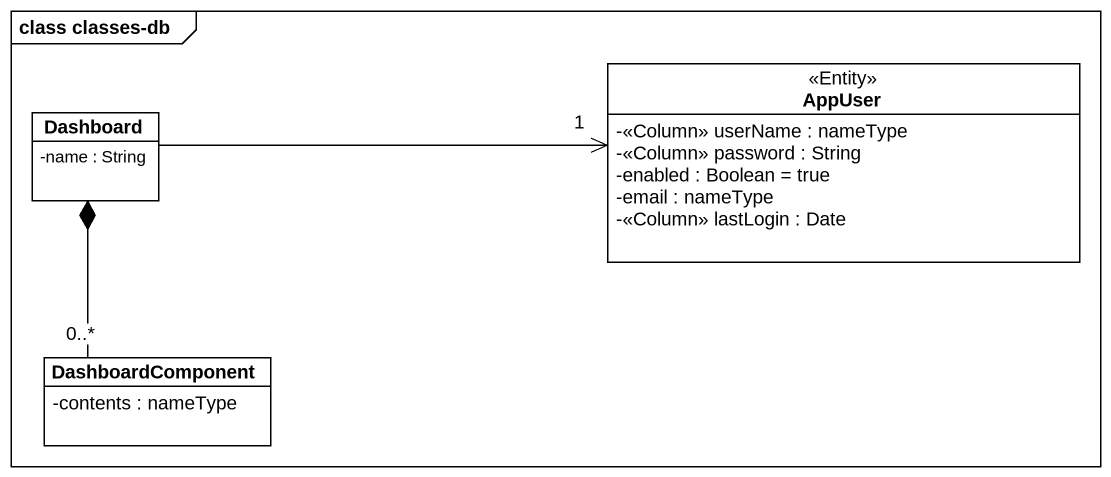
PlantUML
@startuml
mainframe class classes-db
hide circle
hide empty members
skinparam classAttributeIconSize 0
class Dashboard {
  -name : String
}
class AppUser <<Entity>> {
  -<<Column>> userName : nameType
  -<<Column>> password : String
  -enabled : Boolean = true
  -email : nameType
  -<<Column>> lastLogin : Date
}
class DashboardComponent {
  -contents : nameType
}
Dashboard -right-> "1" AppUser
Dashboard *-- "0..*" DashboardComponent
@enduml
